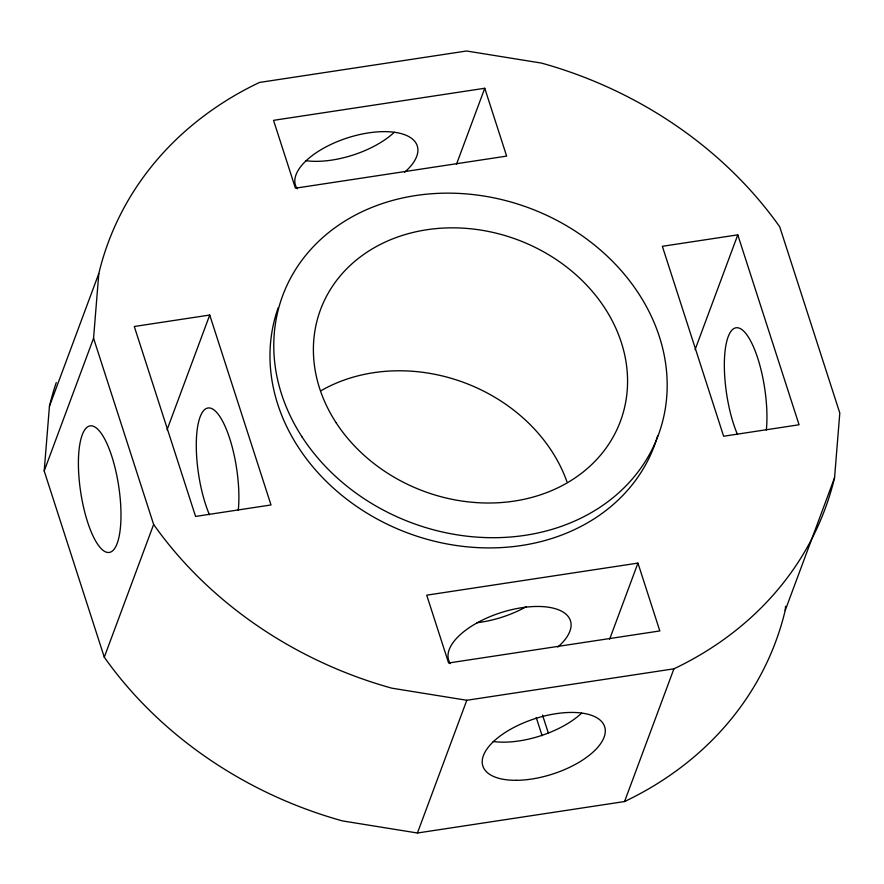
<?xml version="1.0" encoding="UTF-8"?>
<svg xmlns="http://www.w3.org/2000/svg" width="884" height="884" viewBox="0 0 884 884"><rect width="100%" height="100%" fill="white"/><g stroke="black" fill="none" stroke-linecap="round" stroke-linejoin="round"><path stroke-width="1.33" d="M49.438 406.286L98.798 273.565A382.374 320.682 20.4 0 1 259.443 82.455L466.564 50.996L541.494 63.084A382.374 320.682 20.4 0 1 779.721 226.812L839.8 413.038L834.562 477.714L785.202 610.435A382.374 320.682 20.4 0 1 624.557 801.545L417.436 833.004L342.506 820.916A382.374 320.682 20.4 0 1 104.279 657.188L44.2 470.962L49.438 406.286A382.374 320.682 20.4 0 1 56.278 382.551M44.2 470.962L93.56 338.229L98.798 273.565M785.202 610.435L785.544 606.314M167.043 429.823L209.729 315.036L134.291 326.494L195.574 516.422L271.012 504.963L209.729 315.036M104.279 657.188L153.639 524.466L93.56 338.229M456.453 164.358L484.752 88.267L273.532 120.346L295.422 188.181L506.642 156.103L484.752 88.267M417.436 833.004L466.796 700.272L673.917 668.823A382.374 320.682 20.4 0 0 834.562 477.714M695.1 349.633L737.786 234.846L662.359 246.304L723.631 436.232L799.07 424.773L737.786 234.846M609.651 639.187L637.95 563.097L426.718 595.175L448.608 663L659.829 630.933L637.95 563.097M624.557 801.545L673.917 668.823M466.796 700.272L391.866 688.183A382.374 320.682 20.4 0 1 153.639 524.466M542.533 715.079L548.434 733.344M536.212 717.465L542.102 735.72M320.947 390.739A160.004 134.191 20.4 0 1 566.92 481.692M450.409 663.619A64.002 29.073 -17.9 0 1 521.438 607.761A64.002 29.073 -17.9 0 1 557.793 647.066M581.617 713.145A64.002 29.073 -17.9 0 1 493.195 741.499M737.499 434.541A64.002 19.238 81.4 0 1 725.565 347.268A64.002 19.238 81.4 0 1 751.765 343.169A64.002 19.238 81.4 0 1 766.34 430.033M297.223 188.789A64.002 29.073 -17.9 0 1 368.252 132.931A64.002 29.073 -17.9 0 1 404.607 172.236M394.231 132.324A64.002 29.073 -17.9 0 1 305.809 160.678M209.442 514.731A64.002 19.238 81.4 0 1 197.508 427.447A64.002 19.238 81.4 0 1 223.696 423.359A64.002 19.238 81.4 0 1 238.282 510.223M526.102 606.778A64.002 29.073 -17.9 0 1 477.084 622.712M657.696 435.724A200.348 168.026 20.4 0 1 415.038 535.582A200.348 168.026 20.4 0 1 278.195 307.743M516.389 780.318A64.002 29.073 -17.9 0 0 605.186 729.079A64.002 29.073 -17.9 0 0 509.67 729.764A64.002 29.073 -17.9 0 0 516.389 780.318M302.184 437.105A200.348 168.026 20.4 0 0 642.812 465.26A200.348 168.026 20.4 0 0 466.432 193.916A200.348 168.026 20.4 0 0 302.184 437.105M336.075 422.674A160.004 134.191 20.4 0 0 608.115 445.149A160.004 134.191 20.4 0 0 467.249 228.459A160.004 134.191 20.4 0 0 336.075 422.674M78.477 458.498A64.002 19.238 81.4 0 0 108.798 552.489A64.002 19.238 81.4 0 0 111.859 456.487A64.002 19.238 81.4 0 0 78.477 458.498"/></g></svg>
